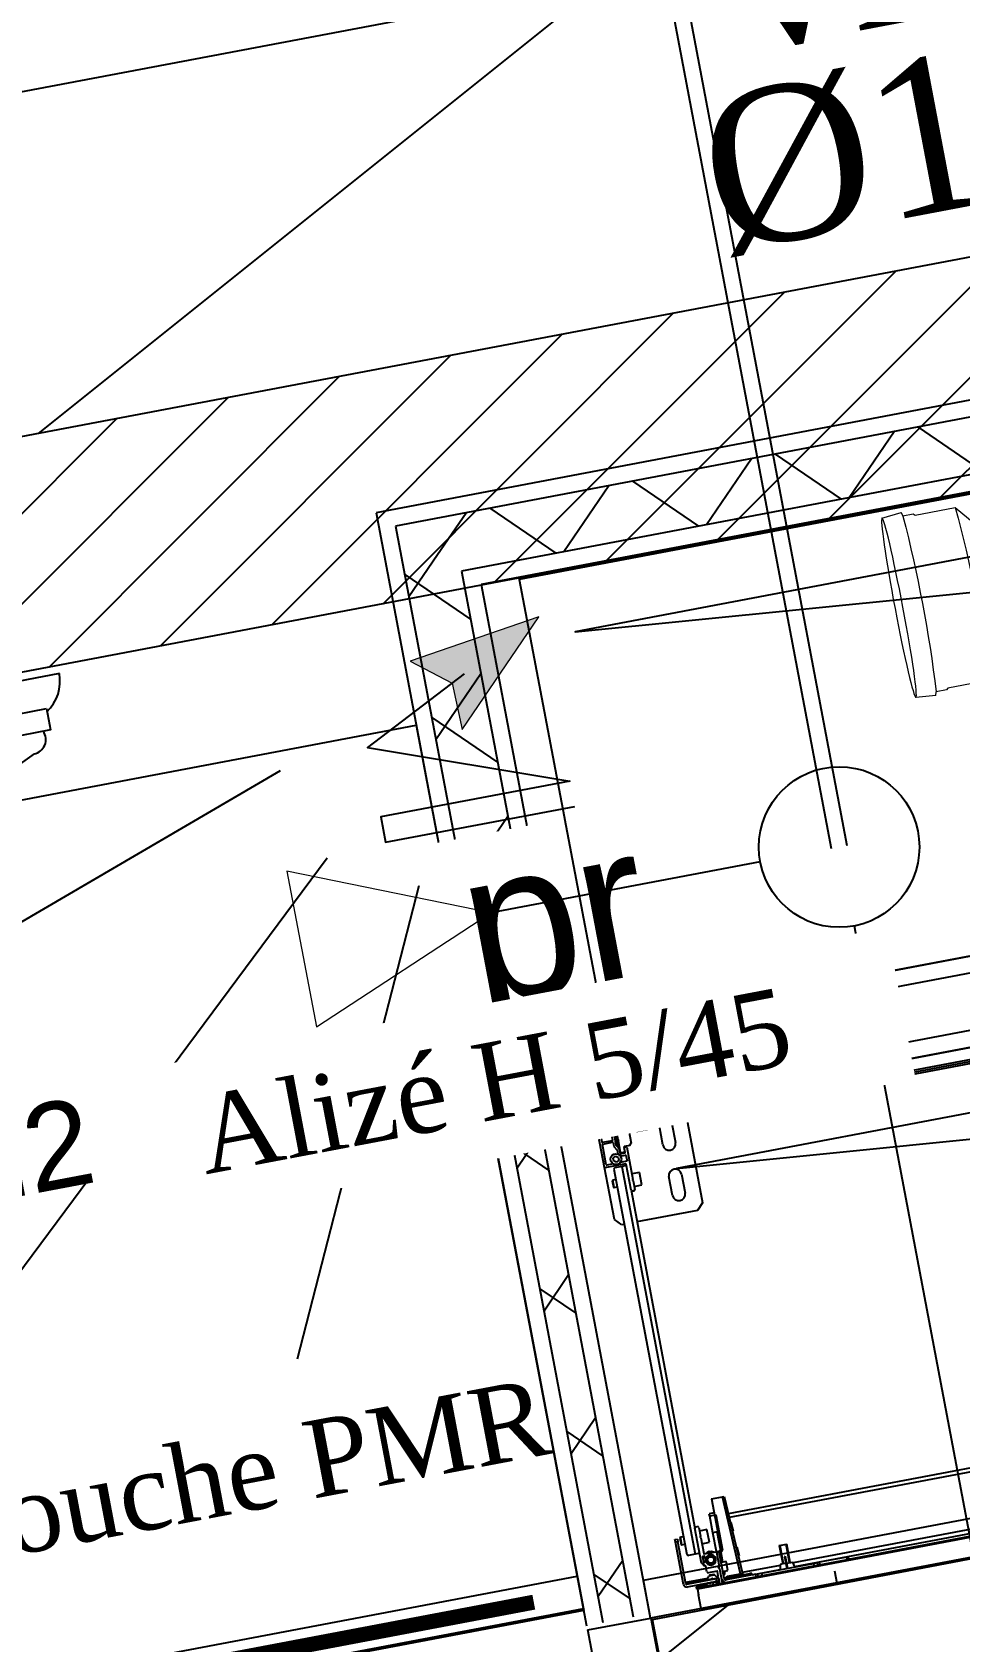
# Model space of a CAD drawing. Header units: centimetres. Extents: x 197412 to 267601, y -375791 to -305433.
# Drawn here: x 233952 to 234675, y -339734 to -338481 of the extents above; entities that cross this region are included whole.
import ezdxf

# ---------------------------------------------------------------- set-up
doc = ezdxf.new("R2010")
doc.units = ezdxf.units.CM
for name, color, linetype in [('3-BAT C-Niveau 0', 250, 'Continuous'), ('prlm-EAU-CHU', 42, 'Continuous'), ('prlm-GT', 242, 'Continuous'), ('prlm-MOD', 64, 'Continuous'), ('prlm-MOD-PB', 123, 'Continuous'), ('prlm-VMC', 62, 'Continuous')]:
    doc.layers.add(name, color=color, linetype=linetype)
doc.layers.add('FAUX PLAFOND', color=9, linetype='Continuous', lineweight=25)
doc.layers.add('prlm-ELEC-CFO', color=1, linetype='Continuous', lineweight=25)
doc.styles.add('Helvetica', font='arial.ttf')
doc.styles.add('prlm-elec-cfo', font='comic.ttf', dxfattribs={"height": 12})
doc.styles.add('prlm-vmc', font='pala.ttf', dxfattribs={"height": 14})
pattern_1 = [(218.65981, (82441.66, 127994.64), (-199.24783, 287.75041), [])]

# ---------------------------------------------------------------- blocks, each defined once
blk = doc.blocks.new('xi.PR')
at = {"layer": 'prlm-ELEC-CFO', "lineweight": 5}
blk.add_hatch(color=0, dxfattribs=at).paths.add_polyline_path([(-3, 6), (-0.1, 3.7), (0, 0), (7.5, 7.5)])
at = {"layer": 'prlm-ELEC-CFO', "color": 0, "lineweight": 5, "flags": 128}
blk.add_lwpolyline([(-3, 6), (-0.1, 3.7), (0, 0), (7.5, 7.5)], close=True, dxfattribs=at)
at = {"layer": 'prlm-ELEC-CFO', "color": 0}
blk.add_lwpolyline([(0.95, 4.23), (-7.5, 0), (7.5, -5.5), (-7.5, -5.5), (-7.5, -7.5), (7.5, -7.5)], dxfattribs=at)
blk = doc.blocks.new('xi.pdch')
at = {"layer": 'prlm-MOD', "color": 0, "linetype": 'ByBlock', "lineweight": -2, "ltscale": 50}
blk.add_lwpolyline([(-32.52, -3.22), (-32.52, -0.19), (47.48, -0.19), (47.48, -3.22)], close=True, dxfattribs=at)
at = {"layer": 'prlm-MOD', "color": 0, "linetype": 'ByBlock', "lineweight": 5, "ltscale": 50, "const_width": 1.3}
blk.add_lwpolyline([(-28.4, -1.71), (44.13, -1.71), (44.13, -1.71)], dxfattribs=at)
blk = doc.blocks.new('C 90.MTI900_Alu_390')
at = {"layer": 'prlm-MOD', "color": 1, "linetype": 'Continuous'}
for p, q in [((-4.475, 0), (-4.472, 0)), ((-4.475, -0.003), (-4.475, 0)), ((-4.472, 0), (-4.278, 0)), ((-4.278, 0), (-4.225, 0)), ((-4.225, 0), (4.225, 0)), ((-4.225, -0.07), (-4.225, 0)), ((-4.475, -0.387), (-4.475, -0.003)), ((-4.457, -0.191), (-4.457, -0.021)), ((-4.454, -0.018), (-4.403, -0.018)), ((-4.395, -0.038), (-4.375, -0.027)), ((-4.395, -0.062), (-4.395, -0.038)), ((-4.375, -0.073), (-4.395, -0.062)), ((-4.375, -0.027), (-4.355, -0.038)), ((-4.355, -0.062), (-4.375, -0.073)), ((-4.355, -0.038), (-4.355, -0.062)), ((-4.353, -0.086), (-4.353, -0.129)), ((-4.347, -0.018), (-4.296, -0.018)), ((-4.335, -0.098), (-4.335, -0.134)), ((-4.298, -0.095), (-4.332, -0.095)), ((-4.296, -0.077), (-4.331, -0.077)), ((-4.33, -0.195), (-4.33, -0.103)), ((-4.327, -0.1), (-4.298, -0.1)), ((-4.295, -0.137), (-4.295, -0.098)), ((-4.293, -0.021), (-4.293, -0.074)), ((-4.275, -0.003), (-4.275, -0.137)), ((-4.27, -0.073), (-4.27, -0.09)), ((-4.27, -0.09), (-4.26, -0.12)), ((-4.267, -0.07), (-4.14, -0.07)), ((-4.26, -0.142), (-4.26, -0.12)), ((-4.235, -0.1), (-4.235, -0.24)), ((-3.963, -0.1), (-4.229, -0.1)), ((-4.225, -0.105), (-4.225, -0.1)), ((-4.225, -0.105), (-4.165, -0.105)), ((-4.225, -0.105), (-4.225, -0.12)), ((-4.225, -0.12), (-4.17, -0.12)), ((-4.203, -0.12), (-4.203, -0.125)), ((-4.203, -0.125), (-4.067, -0.125)), ((-4.203, -0.125), (-4.203, -0.135)), ((-4.165, -0.115), (-4.175, -0.125)), ((-4.165, -0.025), (-4.105, -0.025)), ((-4.165, -0.025), (-4.165, -0.07)), ((-4.165, -0.1), (-4.165, -0.115)), ((-4.105, -0.115), (-4.165, -0.115)), ((-4.135, -0.075), (-4.14, -0.07)), ((-4.13, -0.07), (-4.135, -0.075)), ((-4.13, -0.07), (-3.963, -0.07)), ((-4.105, -0.07), (-4.105, -0.025)), ((-4.105, -0.115), (-4.105, -0.1)), ((-4.105, -0.105), (4.105, -0.105)), ((-4.095, -0.125), (-4.105, -0.115)), ((-4.1, -0.12), (4.1, -0.12)), ((-4.067, -0.125), (-4.067, -0.12)), ((-4.067, -0.135), (-4.067, -0.125)), ((-3.96, -0.073), (-3.96, -0.097)), ((-3.96, -0.09), (3.96, -0.09)), ((-3.775, -0.12), (-3.775, -0.8)), ((-4.457, -0.369), (-4.457, -0.209)), ((-4.376, -0.194), (-4.454, -0.194)), ((-4.454, -0.206), (-4.376, -0.206)), ((-4.373, -0.16), (-4.373, -0.191)), ((-4.373, -0.209), (-4.373, -0.24)), ((-4.373, -0.24), (-4.354, -0.27)), ((-4.354, -0.13), (-4.372, -0.159)), ((-4.338, -0.16), (-4.355, -0.19)), ((-4.355, -0.166), (-4.355, -0.234)), ((-4.355, -0.21), (-4.338, -0.24)), ((-4.336, -0.136), (-4.354, -0.164)), ((-4.354, -0.236), (-4.335, -0.265)), ((-4.33, -0.168), (-4.342, -0.168)), ((-4.33, -0.232), (-4.342, -0.232)), ((-4.338, -0.24), (-4.338, -0.16)), ((-4.33, -0.16), (-4.338, -0.16)), ((-4.338, -0.24), (-4.33, -0.24)), ((-4.325, -0.2), (-4.33, -0.195)), ((-4.33, -0.205), (-4.325, -0.2)), ((-4.33, -0.297), (-4.33, -0.205)), ((-4.295, -0.137), (-4.295, -0.142)), ((-4.278, -0.14), (-4.292, -0.14)), ((-4.292, -0.145), (-4.263, -0.145)), ((-4.25, -0.255), (-4.235, -0.24)), ((-4.203, -0.135), (-4.067, -0.135)), ((-4.167, -0.158), (-4.102, -0.158)), ((-3.995, -0.3), (-3.995, -0.15)), ((-3.895, -0.15), (-3.895, -0.3)), ((-4.403, -0.372), (-4.454, -0.372)), ((-4.395, -0.328), (-4.375, -0.317)), ((-4.395, -0.352), (-4.395, -0.328)), ((-4.375, -0.363), (-4.395, -0.352)), ((-4.375, -0.317), (-4.355, -0.328)), ((-4.355, -0.352), (-4.375, -0.363)), ((-4.355, -0.328), (-4.355, -0.352)), ((-4.353, -0.271), (-4.353, -0.304)), ((-4.296, -0.372), (-4.347, -0.372)), ((-4.335, -0.265), (-4.335, -0.302)), ((-4.332, -0.305), (-4.298, -0.305)), ((-4.328, -0.323), (-4.296, -0.323)), ((-4.298, -0.3), (-4.327, -0.3)), ((-4.295, -0.258), (-4.295, -0.263)), ((-4.295, -0.302), (-4.295, -0.263)), ((-4.293, -0.326), (-4.293, -0.369)), ((-4.25, -0.255), (-4.292, -0.255)), ((-4.292, -0.26), (-4.278, -0.26)), ((-4.275, -0.263), (-4.275, -0.52)), ((-4.475, -0.8), (-4.475, -0.387)), ((-4.308, -0.39), (-4.472, -0.39)), ((-4.43, -0.495), (-4.435, -0.5)), ((-4.435, -0.5), (-4.435, -0.55)), ((-4.43, -0.555), (-4.43, -0.495)), ((-4.405, -0.495), (-4.43, -0.495)), ((-4.395, -0.405), (-4.405, -0.415)), ((-4.405, -0.415), (-4.405, -3.465)), ((-4.34, -0.405), (-4.395, -0.405)), ((-4.305, -0.405), (-4.34, -0.405)), ((-4.34, -0.405), (-4.34, -3.475)), ((-4.305, -0.6), (-4.305, -0.393)), ((-4.215, -0.475), (-4.275, -0.475)), ((-4.215, -0.575), (-4.215, -0.475)), ((-4.435, -0.55), (-4.43, -0.555)), ((-4.43, -0.555), (-4.405, -0.555)), ((-4.305, -0.6), (-4.305, -3.277)), ((-4.285, -0.61), (-4.295, -0.61)), ((-4.275, -0.52), (-4.278, -0.523)), ((-4.278, -0.527), (-4.275, -0.53)), ((-4.275, -0.53), (-4.275, -0.52)), ((-4.275, -0.53), (-4.275, -0.6)), ((-4.275, -0.575), (-4.215, -0.575)), ((-3.995, -0.7), (-3.995, -0.55)), ((-3.895, -0.55), (-3.895, -0.7)), ((-4.425, -0.85), (-4.475, -0.8)), ((-4.405, -0.85), (-4.425, -0.85)), ((-3.825, -0.85), (-4.305, -0.85)), ((-3.775, -0.8), (-3.825, -0.85)), ((-4.135, -3.077), (-4.136, -3.497)), ((-4.135, -3.077), (-4.05, -3.077)), ((-4.022, -3.692), (-4.05, -3.077)), ((-4.05, -3.077), (-4.035, -3.077)), ((-4.035, -3.077), (-4.007, -3.691)), ((-4.175, -3.207), (-4.175, -3.187)), ((-4.135, -3.187), (-4.175, -3.187)), ((-4.175, -3.337), (-4.175, -3.207)), ((-4.125, -3.207), (-4.175, -3.207)), ((-4.125, -3.487), (-4.125, -3.207)), ((-0.277, -3.215), (-4.029, -3.215)), ((-0.277, -3.245), (-4.027, -3.245)), ((-4.475, -3.355), (-4.475, -3.335)), ((-4.475, -3.335), (-4.455, -3.335)), ((-4.475, -3.69), (-4.475, -3.355)), ((-4.455, -3.355), (-4.475, -3.355)), ((-4.455, -3.335), (-4.455, -3.355)), ((-4.455, -3.69), (-4.455, -3.355)), ((-4.43, -3.325), (-4.435, -3.33)), ((-4.435, -3.33), (-4.435, -3.38)), ((-4.435, -3.38), (-4.43, -3.385)), ((-4.43, -3.385), (-4.43, -3.325)), ((-4.405, -3.325), (-4.43, -3.325)), ((-4.305, -3.553), (-4.305, -3.277)), ((-4.295, -3.267), (-4.285, -3.267)), ((-4.276, -3.348), (-4.278, -3.35)), ((-4.278, -3.354), (-4.276, -3.356)), ((-4.275, -3.277), (-4.275, -3.346)), ((-4.215, -3.305), (-4.275, -3.305)), ((-4.275, -3.358), (-4.275, -3.346)), ((-4.275, -3.358), (-4.275, -3.484)), ((-4.215, -3.405), (-4.215, -3.305)), ((-4.175, -3.487), (-4.175, -3.337)), ((-4.14, -3.337), (-4.175, -3.337)), ((-4.14, -3.487), (-4.14, -3.337)), ((-4.021, -3.285), (-4.026, -3.286)), ((-4.022, -3.356), (-4.017, -3.356)), ((-4.021, -3.285), (-4.017, -3.356)), ((-4.43, -3.385), (-4.405, -3.385)), ((-4.405, -3.465), (-4.395, -3.475)), ((-4.34, -3.475), (-4.395, -3.475)), ((-4.305, -3.475), (-4.34, -3.475)), ((-4.29, -3.507), (-4.285, -3.504)), ((-4.29, -3.507), (-4.29, -3.549)), ((-4.274, -3.504), (-4.287, -3.504)), ((-4.275, -3.405), (-4.215, -3.405)), ((-4.272, -3.487), (-4.178, -3.487)), ((-4.271, -3.518), (-4.271, -3.507)), ((-4.24, -3.478), (-4.23, -3.472)), ((-4.23, -3.472), (-4.22, -3.478)), ((-4.175, -3.49), (-4.175, -3.487)), ((-4.175, -3.487), (-4.155, -3.487)), ((-4.175, -3.49), (-4.175, -3.601)), ((-4.155, -3.497), (-4.175, -3.497)), ((-4.14, -3.487), (-4.155, -3.487)), ((-4.155, -3.487), (-4.155, -3.497)), ((-4.155, -3.702), (-4.155, -3.497)), ((-4.125, -3.487), (-4.14, -3.487)), ((-4.14, -3.577), (-4.14, -3.487)), ((-4.136, -3.497), (-4.14, -3.497)), ((-4.012, -3.482), (-4.017, -3.482)), ((-4.012, -3.482), (-4.008, -3.552)), ((-4.277, -3.582), (-4.304, -3.555)), ((-4.291, -3.577), (-4.291, -3.568)), ((-4.281, -3.583), (-4.291, -3.577)), ((-4.287, -3.552), (-4.282, -3.552)), ((-4.279, -3.549), (-4.279, -3.545)), ((-4.276, -3.542), (-4.273, -3.542)), ((-4.276, -3.627), (-4.276, -3.584)), ((-4.266, -3.521), (-4.268, -3.521)), ((-4.195, -3.561), (-4.195, -3.523)), ((-4.176, -3.603), (-4.183, -3.61)), ((-4.183, -3.614), (-4.176, -3.621)), ((-4.175, -3.623), (-4.175, -3.601)), ((-4.175, -3.623), (-4.175, -3.734)), ((-4.115, -3.577), (-4.155, -3.577)), ((-4.115, -3.647), (-4.115, -3.577)), ((-4.013, -3.552), (-4.008, -3.552)), ((-3.685, -3.532), (-3.625, -3.532)), ((-3.685, -3.532), (-3.685, -3.677)), ((-3.679, -3.677), (-3.679, -3.532)), ((-3.66, -3.622), (-3.655, -3.622)), ((-3.66, -3.622), (-3.66, -3.636)), ((-3.655, -3.622), (-3.655, -3.636)), ((-3.631, -3.677), (-3.631, -3.532)), ((-3.625, -3.677), (-3.625, -3.532)), ((-4.455, -3.682), (-4.455, -3.68)), ((-4.452, -3.677), (-4.279, -3.677)), ((-4.215, -3.695), (-4.45, -3.695)), ((-4.215, -3.715), (-4.45, -3.715)), ((-4.285, -3.692), (-4.445, -3.692)), ((-4.378, -3.747), (-4.378, -3.727)), ((-4.378, -3.727), (-4.298, -3.727)), ((-4.375, -3.747), (-4.378, -3.747)), ((-4.375, -3.737), (4.375, -3.737)), ((-4.375, -3.747), (-4.375, -3.737)), ((4.375, -3.747), (-4.375, -3.747)), ((-4.375, -3.747), (-4.375, -3.792)), ((-4.345, -3.724), (-4.345, -3.718)), ((-4.342, -3.715), (-4.288, -3.715)), ((-4.298, -3.727), (-4.342, -3.727)), ((-4.298, -3.727), (-4.298, -3.737)), ((-4.295, -3.734), (-4.295, -3.73)), ((-4.265, -3.69), (-4.283, -3.69)), ((-4.283, -3.72), (-4.265, -3.72)), ((-4.277, -3.676), (-4.268, -3.663)), ((-4.265, -3.716), (-4.269, -3.72)), ((-4.198, -3.637), (-4.266, -3.637)), ((-4.263, -3.657), (-4.265, -3.659)), ((-4.225, -3.659), (-4.265, -3.659)), ((-4.265, -3.659), (-4.265, -3.662)), ((-4.265, -3.662), (-4.225, -3.662)), ((-4.265, -3.69), (-4.265, -3.695)), ((-4.262, -3.716), (-4.265, -3.716)), ((-4.227, -3.657), (-4.263, -3.657)), ((-4.252, -3.692), (-4.262, -3.692)), ((-4.261, -3.657), (-4.261, -3.662)), ((-4.261, -3.69), (-4.261, -3.695)), ((-4.26, -3.715), (-4.231, -3.715)), ((-4.247, -3.687), (-4.252, -3.692)), ((-4.247, -3.732), (-4.252, -3.737)), ((-4.241, -3.734), (-4.249, -3.734)), ((-4.238, -3.692), (-4.243, -3.687)), ((-4.238, -3.737), (-4.243, -3.732)), ((-4.228, -3.692), (-4.238, -3.692)), ((-4.229, -3.657), (-4.229, -3.662)), ((-4.229, -3.69), (-4.229, -3.695)), ((-4.225, -3.716), (-4.229, -3.716)), ((-4.225, -3.659), (-4.227, -3.657)), ((-4.225, -3.662), (-4.225, -3.659)), ((-4.225, -3.69), (-4.198, -3.69)), ((-4.225, -3.695), (-4.225, -3.69)), ((-4.221, -3.72), (-4.225, -3.716)), ((-4.225, -3.72), (-4.215, -3.72)), ((-4.222, -3.663), (-4.213, -3.676)), ((-4.215, -3.715), (-4.215, -3.695)), ((-4.215, -3.695), (-4.195, -3.695)), ((-4.195, -3.715), (-4.215, -3.715)), ((-4.215, -3.72), (-4.215, -3.722)), ((-4.212, -3.725), (-4.198, -3.725)), ((-4.211, -3.677), (-4.198, -3.677)), ((-4.195, -3.674), (-4.195, -3.64)), ((-4.195, -3.722), (-4.195, -3.693)), ((-4.175, -3.737), (-4.175, -3.734)), ((-4.165, -3.737), (-4.165, -3.726)), ((-4.155, -3.647), (-4.115, -3.647)), ((-4.14, -3.657), (-4.14, -3.647)), ((-3.907, -3.717), (-4.14, -3.717)), ((-4.135, -3.717), (-4.135, -3.712)), ((-4.105, -3.712), (-4.135, -3.712)), ((-4.125, -3.692), (-4.022, -3.692)), ((-4.125, -3.702), (-4.125, -3.692)), ((-4.125, -3.702), (-4.105, -3.702)), ((-4.105, -3.702), (-3.965, -3.702)), ((-4.105, -3.702), (-4.105, -3.712)), ((-4.105, -3.712), (-4.105, -3.717)), ((-3.965, -3.712), (-4.105, -3.712)), ((-4.007, -3.691), (-4.022, -3.692)), ((-4.022, -3.692), (-4.022, -3.692)), ((-3.707, -3.685), (-4.007, -3.685)), ((-4.007, -3.691), (-4.007, -3.692)), ((-3.965, -3.702), (-3.945, -3.702)), ((-3.965, -3.702), (-3.965, -3.712)), ((-3.965, -3.717), (-3.965, -3.712)), ((-3.935, -3.712), (-3.965, -3.712)), ((-3.935, -3.712), (-3.935, -3.717)), ((-3.935, -3.715), (-3.713, -3.715)), ((-3.907, -3.737), (-3.907, -3.717)), ((-3.907, -3.717), (-3.893, -3.717)), ((-3.893, -3.717), (-3.86, -3.717)), ((-3.893, -3.717), (-3.893, -3.737)), ((-3.86, -3.717), (-3.45, -3.717)), ((-3.86, -3.717), (-3.86, -3.737)), ((-3.705, -3.677), (-3.713, -3.717)), ((-3.66, -3.677), (-3.705, -3.677)), ((-3.66, -3.636), (-3.655, -3.636)), ((-3.66, -3.636), (-3.66, -3.717)), ((-3.655, -3.636), (-3.655, -3.717)), ((-3.655, -3.677), (-3.605, -3.677)), ((-3.597, -3.717), (-3.605, -3.677)), ((-0.26, -3.685), (-3.603, -3.685)), ((-3.597, -3.715), (-0.25, -3.715)), ((-3.45, -3.717), (-3.45, -3.737)), ((-3.45, -3.717), (-3.417, -3.717)), ((-3.417, -3.737), (-3.417, -3.717)), ((-3.417, -3.717), (-3.403, -3.717)), ((-3.185, -3.717), (-3.403, -3.717)), ((-3.403, -3.717), (-3.403, -3.737)), ((-3.185, -3.717), (-3.175, -3.717)), ((-3.185, -3.737), (-3.185, -3.717)), ((-3.175, -3.717), (-3.175, -3.737)), ((-3.175, -3.735), (-0.243, -3.735)), ((-4.375, -3.902), (-4.375, -3.792)), ((-4.375, -3.902), (4.375, -3.902))]:
    blk.add_line(p, q, dxfattribs=at)
at = {"layer": 'prlm-MOD', "color": 1, "ltscale": 50}
blk.add_lwpolyline([(-3.3, -3.806), (-3.3, -3.902)], dxfattribs=at)
at = {"layer": 'prlm-MOD', "color": 1, "linetype": 'Continuous'}
for centre, radius in [((-4.375, -0.05), 0.0425), ((-4.375, -0.34), 0.0425), ((-4.23, -3.542), 0.035), ((-4.23, -3.542), 0.03), ((-4.23, -3.542), 0.025)]:
    blk.add_circle(centre, radius, dxfattribs=at)
for centre, radius, start, end in [((-4.472, -0.003), 0.003, 90, 180), ((-4.278, -0.003), 0.003, 0, 90), ((-4.454, -0.021), 0.003, 90, 180), ((-4.403, -0.021), 0.003, 84.5182, 90), ((-4.347, -0.021), 0.003, 90, 95.4817), ((-4.331, -0.067), 0.01, 213.6525, 270), ((-4.332, -0.098), 0.003, 90, 180), ((-4.327, -0.103), 0.003, 90, 180), ((-4.298, -0.098), 0.003, 0, 90), ((-4.298, -0.103), 0.003, 0, 90), ((-4.296, -0.021), 0.003, 0, 90), ((-4.296, -0.074), 0.003, 270, 0), ((-4.267, -0.073), 0.003, 90, 180), ((-4.267, -0.09), 0.003, 180, 198.4349), ((-4.263, -0.12), 0.003, 0, 18.4349), ((-4.232, -0.1), 0.003, 0, 180), ((-3.945, -0.15), 0.05, 143.1301, 180), ((-3.963, -0.073), 0.003, 0, 90), ((-3.963, -0.097), 0.003, 270, 0), ((-3.945, -0.15), 0.05, 0, 36.8699), ((-4.454, -0.191), 0.003, 180, 270), ((-4.454, -0.209), 0.003, 90, 180), ((-4.376, -0.191), 0.003, 270, 0), ((-4.376, -0.209), 0.003, 0, 90), ((-4.37, -0.16), 0.003, 146.3099, 180), ((-4.352, -0.166), 0.003, 146.3099, 180), ((-4.352, -0.234), 0.003, 180, 213.6901), ((-4.356, -0.129), 0.003, 326.3099, 0), ((-4.338, -0.134), 0.003, 326.3099, 0), ((-4.292, -0.137), 0.003, 180, 270), ((-4.292, -0.142), 0.003, 180, 270), ((-4.278, -0.137), 0.003, 270, 0), ((-4.263, -0.142), 0.003, 270, 0), ((-4.167, -0.138), 0.02, 171.3731, 270), ((-4.167, -0.133), 0.02, 185.7392, 187.1808), ((-4.102, -0.138), 0.02, 270, 8.6269), ((-4.102, -0.133), 0.02, 352.8192, 354.2608), ((-4.454, -0.369), 0.003, 180, 270), ((-4.403, -0.369), 0.003, 270, 275.4818), ((-4.356, -0.271), 0.003, 0, 33.6901), ((-4.347, -0.369), 0.003, 264.5182, 270), ((-4.332, -0.302), 0.003, 180, 270), ((-4.328, -0.333), 0.01, 90, 133.851), ((-4.327, -0.297), 0.003, 180, 270), ((-4.298, -0.297), 0.003, 270, 0), ((-4.298, -0.302), 0.003, 270, 0), ((-4.296, -0.326), 0.003, 0, 90), ((-4.296, -0.369), 0.003, 270, 0), ((-4.292, -0.258), 0.003, 90, 180), ((-4.292, -0.263), 0.003, 90, 180), ((-4.278, -0.263), 0.003, 0, 90), ((-3.945, -0.3), 0.05, 180, 0), ((-4.472, -0.387), 0.003, 180, 270), ((-4.308, -0.393), 0.003, 0, 90), ((-3.945, -0.55), 0.05, 0, 180), ((-4.295, -0.6), 0.01, 180, 270), ((-4.285, -0.6), 0.01, 270, 0), ((-4.276, -0.525), 0.003, 135, 225), ((-3.945, -0.7), 0.05, 180, 0), ((-4.295, -3.277), 0.01, 90, 180), ((-4.285, -3.277), 0.01, 0, 90), ((-4.276, -3.352), 0.003, 135, 225), ((-4.278, -3.346), 0.003, 315, 0), ((-4.278, -3.358), 0.003, 0, 45), ((-4.287, -3.507), 0.003, 90, 180), ((-4.23, -3.542), 0.06, 140.7035, 188.509), ((-4.23, -3.542), 0.065, 144.2242, 157.3801), ((-4.272, -3.484), 0.003, 180, 270), ((-4.274, -3.507), 0.003, 0, 90), ((-4.23, -3.542), 0.04, 184.0006, 146.0728), ((-4.23, -3.542), 0.065, 57.7958, 122.2042), ((-4.23, -3.542), 0.06, 66.4435, 113.5565), ((-4.178, -3.49), 0.003, 0, 90), ((-4.302, -3.553), 0.003, 180, 225), ((-4.287, -3.549), 0.003, 180, 270), ((-4.23, -3.542), 0.065, 206.162, 224.9525), ((-4.282, -3.549), 0.003, 270, 0), ((-4.276, -3.545), 0.003, 90, 180), ((-4.279, -3.584), 0.003, 0, 45), ((-4.266, -3.627), 0.01, 180, 270), ((-4.273, -3.545), 0.003, 4.0006, 90), ((-4.268, -3.518), 0.003, 180, 270), ((-4.23, -3.542), 0.04, 146.0728, 184.0006), ((-4.266, -3.518), 0.003, 270, 326.0728), ((-4.181, -3.612), 0.003, 135, 225), ((-4.178, -3.601), 0.003, 315, 0), ((-4.178, -3.623), 0.003, 0, 45), ((-4.45, -3.69), 0.025, 180, 270), ((-4.452, -3.68), 0.003, 90, 180), ((-4.445, -3.682), 0.01, 180, 270), ((-4.45, -3.69), 0.005, 180, 270), ((-4.342, -3.718), 0.003, 90, 180), ((-4.342, -3.724), 0.003, 180, 270), ((-4.298, -3.73), 0.003, 0, 90), ((-4.292, -3.734), 0.003, 180, 270), ((-4.288, -3.718), 0.003, 9.5941, 90), ((-4.283, -3.717), 0.003, 189.5941, 270), ((-4.283, -3.693), 0.003, 90, 160.5288), ((-4.279, -3.674), 0.003, 270, 325.008), ((-4.265, -3.665), 0.003, 90, 145.008), ((-4.265, -3.693), 0.003, 19.4712, 90), ((-4.275, -3.715), 0.01, 353.9388, 0), ((-4.265, -3.717), 0.003, 270, 350.4059), ((-4.26, -3.718), 0.003, 90, 170.4059), ((-4.245, -3.689), 0.003, 45, 135), ((-4.245, -3.734), 0.003, 45, 135), ((-4.231, -3.718), 0.003, 9.5941, 90), ((-4.225, -3.693), 0.003, 90, 160.5288), ((-4.225, -3.717), 0.003, 189.5941, 270), ((-4.225, -3.665), 0.003, 34.992, 90), ((-4.215, -3.715), 0.01, 180, 186.0612), ((-4.212, -3.722), 0.003, 180, 270), ((-4.211, -3.674), 0.003, 214.992, 270), ((-4.198, -3.64), 0.003, 0, 90), ((-4.198, -3.674), 0.003, 270, 0), ((-4.198, -3.693), 0.003, 0, 90), ((-4.198, -3.722), 0.003, 270, 0), ((-4.178, -3.734), 0.003, 270, 0), ((-4.14, -3.702), 0.035, 180, 270), ((-4.115, -3.71), 0.05, 129.8841, 142.9139), ((-4.14, -3.702), 0.015, 180, 270), ((-4.16, -3.657), 0.02, 309.8841, 0), ((-4.125, -3.712), 0.02, 90, 192.412), ((-4.125, -3.712), 0.01, 90, 180), ((-3.997, -3.692), 0.01, 182.6026, 270), ((-3.945, -3.712), 0.01, 0, 90)]:
    blk.add_arc(centre, radius, start, end, dxfattribs=at)
for centre, major_axis, ratio, start_param, end_param in [((-3.997, -3.692), (0.025, 0), 0.4, 3.187016, 4.712389), ((-4.022, -3.693), (0.015, 0.0007), 0.045361, 0, 1.568734)]:
    blk.add_ellipse(centre, major_axis=major_axis, ratio=ratio, start_param=start_param, end_param=end_param, dxfattribs=at)
blk = doc.blocks.new('xi.dchrob')
at = {"layer": 'prlm-MOD', "color": 161}
for p, q in [((8.16, -2.3), (8.16, 2.3)), ((13.38, 1.16), (13.38, -1.16))]:
    blk.add_line(p, q, dxfattribs=at)
for points in [[(0, 10.66), (0, 4.16)], [(5.77, 7.56), (8.16, 2.38)], [(4.19, -5.66), (4.19, 5.66)], [(5.77, -7.26), (8.16, -2.37)], [(0, -4.16), (0, -10.66)]]:
    blk.add_lwpolyline(points, dxfattribs=at)
for points in [[(2.5, 9.16), (4.19, 9.16), (4.19, 5.66), (2.5, 5.66)], [(13.38, -2.37), (8.16, -2.37), (8.16, 2.38), (13.38, 2.38)], [(2.5, -5.66), (4.19, -5.66), (4.19, -9.16), (2.5, -9.16)]]:
    blk.add_lwpolyline(points, close=True, dxfattribs=at)
for centre, radius, start, end in [((0, 7.41), 3.25, 32.579, 90), ((4.65, 7.56), 1.13, 0, 114.0743), ((0, 7.41), 3.25, 270, 327.421), ((0, -7.41), 3.25, 32.579, 90), ((4.65, -7.26), 1.13, 245.9257, 360), ((0, -7.41), 3.25, 270, 327.421)]:
    blk.add_arc(centre, radius, start, end, dxfattribs=at)
blk = doc.blocks.new('xi.aam22')
at = {"layer": 'prlm-EAU-CHU', "color": 0, "lineweight": 13}
for p, q in [((-5.8, 13.12), (-5.89, 11.33)), ((5.89, 11.33), (5.8, 13.12)), ((-5.41, 10.46), (-5.41, 7.11)), ((5.41, 7.11), (5.41, 10.46)), ((-13.12, 7.25), (-14.67, 7.11)), ((-13.12, 7.25), (-13.03, 6.97)), ((-12.22, 6.97), (-13.03, 6.97)), ((-12.09, 6.85), (-12.22, 6.97)), ((-8.92, 6.85), (-12.09, 6.85)), ((-6.83, 4.34), (-8.91, 6.84)), ((-5, 6.32), (-5, 4.87)), ((5, 3.93), (5, 6.32)), ((-7.27, 4.87), (-4.96, 4.87)), ((-8.91, -6.84), (-6.83, -4.34)), ((-4.09, -4.87), (-7.27, -4.87)), ((-14.67, -7.11), (-13.12, -7.25)), ((-13.03, -6.94), (-13.12, -7.25)), ((-13.03, -6.97), (-12.22, -6.97)), ((-12.22, -6.97), (-12.09, -6.85)), ((-12.09, -6.85), (-8.92, -6.85))]:
    blk.add_line(p, q, dxfattribs=at)
at = {"layer": 'prlm-EAU-CHU', "color": 0, "lineweight": 13, "flags": 128}
blk.add_lwpolyline([(-4.96, 4.87), (-4.86, 4.84), (-4.68, 4.73), (-4.43, 4.56)], dxfattribs=at)
at = {"layer": 'prlm-EAU-CHU', "color": 0, "lineweight": 13}
for radius in [6.36, 4.67]:
    blk.add_circle((0, 0), radius, dxfattribs=at)
for centre, radius, start, end in [((-119.65, -0.01), 106.84, 356.281, 3.7477), ((-87.18, 0), 78.56, 354.9975, 5.0025), ((-4.48, 7.14), 0.936, 184.6605, 218.1259), ((-2.54, 9.09), 3.68, 223.507, 258.776), ((2.54, 9.09), 3.68, 281.224, 316.493), ((4.48, 7.14), 0.936, 321.8741, 355.3395), ((-11.68, 0.73), 6.05, 16.1332, 36.5542), ((-11.68, -0.73), 6.05, 323.4458, 343.8668)]:
    blk.add_arc(centre, radius, start, end, dxfattribs=at)
for centre, major_axis, ratio in [((0, 13.07), (5.79, 0), 0.383426), ((0, 13.07), (5.11, 0), 0.383329), ((-14.67, 0), (0, -7.1), 0.043635)]:
    blk.add_ellipse(centre, major_axis=major_axis, ratio=ratio, dxfattribs=at)
for centre, major_axis, ratio, start_param, end_param in [((0, 12.09), (-4.1, -0.03), 0.383971, 2.986035, 6.398097), ((0, 11.41), (-5.89, 0), 0.391508, 0.036281, 3.105311)]:
    blk.add_ellipse(centre, major_axis=major_axis, ratio=ratio, start_param=start_param, end_param=end_param, dxfattribs=at)
blk = doc.blocks.new('xi.be')
at = {"layer": 'prlm-VMC', "color": 0, "linetype": 'ByBlock', "lineweight": 5, "flags": 128}
blk.add_lwpolyline([(-6.17, -15), (6.17, -15), (0, 0)], close=True, dxfattribs=at)
at = {"layer": 'prlm-VMC', "color": 0, "linetype": 'ByBlock', "lineweight": 5}
blk.add_solid([(0, -1), (5.17, -14), (-5.17, -14), (0, -1)], dxfattribs=at)
blk = doc.blocks.new('Groupe-138-1')
at = {"linetype": 'Continuous'}
for p, q in [((15170.35, -46705.05), (15138.7, -46723.54)), ((15174.01, -46711.87), (15149.77, -46744.49)), ((15181.16, -46714), (15171.68, -46750.86))]:
    blk.add_line(p, q, dxfattribs=at)
at = {"linetype": 'Continuous', "flags": 128}
blk.add_lwpolyline([(15125.2, -46783.3), (15112.18, -46714.52), (15180.95, -46701.5), (15193.98, -46770.27)], close=True, dxfattribs=at)
blk = doc.blocks.new('Groupe-139-1')
blk.add_blockref('Groupe-138-1', (0, 0))

msp = doc.modelspace()

# ---------------------------------------------------------------- hatches: boundary and pattern name
h = msp.add_hatch()
h.set_pattern_fill('BA 13', color=9, scale=10, style=0, pattern_type=2)
h.set_pattern_definition(pattern_1)
h.paths.add_polyline_path([(235367.1, -339538.5), (235215.7, -338738.9), (236493.1, -338497), (236613.7, -339133.6), (237271.9, -339008.9), (237579.3, -340632.1), (234711.8, -341176.8), (234435.3, -339716.6)])
h = msp.add_hatch()
h.set_pattern_fill('02_ISOLANT', color=256, scale=10, angle=-169.2764, style=0, pattern_type=2)
h.set_pattern_definition([(235.723595, (82441.66, 127994.64), (66.106423, -45.054865), []), (325.723595, (82441.66, 127994.64), (-45.054865, -66.106423), [])])
h.paths.add_polyline_path([(235157.1, -338735.7), (235192.1, -338684.3), (234235.1, -338865.5), (234286.5, -338900.5)])
h = msp.add_hatch()
h.set_pattern_fill('02_ISOLANT', color=256, scale=10, angle=-79.2764, style=0, pattern_type=2)
h.set_pattern_definition([(325.723595, (82441.66, 127994.64), (45.054865, 66.106423), []), (55.723595, (82441.66, 127994.64), (66.106423, -45.054865), [])])
h.paths.add_polyline_path([(234286.5, -338900.5), (234235.1, -338865.5), (234322.4, -339326.3), (234357.4, -339274.9)])
h = msp.add_hatch()
h.set_pattern_fill('02_ISOLANT', color=256, scale=10, angle=-169.2764, style=0, pattern_type=2)
h.set_pattern_definition([(235.723595, (82441.66, 127994.64), (66.106423, -45.054865), []), (325.723595, (82441.66, 127994.64), (-45.054865, -66.106423), [])])
h.paths.add_polyline_path([(235279.4, -339145.1), (235227.9, -339110), (234357.4, -339274.9), (234322.4, -339326.3)])
h = msp.add_hatch()
h.set_pattern_fill('02_ISOLANT', color=256, scale=10, angle=100.7236, style=0, pattern_type=2)
h.set_pattern_definition([(145.723595, (82441.66, 127994.64), (-45.054865, -66.106423), []), (235.723595, (82441.66, 127994.64), (-66.106423, 45.054865), [])])
h.paths.add_polyline_path([(234396.8, -339719.2), (234420.4, -339714.7), (234348.4, -339334.6), (234324.8, -339339.1)])
at = {"layer": '3-BAT C-Niveau 0'}
h = msp.add_hatch(dxfattribs=at)
h.set_pattern_fill('MURS MACONNERIE-2', color=256, scale=10, style=0, pattern_type=2)
h.set_pattern_definition([(45, (82627.55, 127994.637), (-31.2347524, 39.0434405), [])])
h.paths.add_polyline_path([(235438, -338696.3), (235404.5, -338519.4), (218947.7, -341636.2), (219158, -341779.5)])
at = {"layer": 'FAUX PLAFOND'}
h = msp.add_hatch(dxfattribs=at)
h.set_pattern_fill('BA 13', color=6, scale=10, style=0, pattern_type=2)
h.set_pattern_definition(pattern_1)
h.paths.add_polyline_path([(231437.6, -339270.7), (231393.3, -339279.1), (231393.3, -339279.2), (229700.5, -339599.8), (224818.6, -340524.4), (224818.6, -340524.3), (222646.5, -340935.7), (222646.5, -340935.7), (218945.4, -341636.6), (220323.7, -348914.6), (219107.7, -349144.9), (217729.4, -341866.9), (214344.2, -342508), (214325.6, -342409.7), (212095.3, -342832.1), (211556.4, -339986.5), (213785.8, -339559.1), (213767.1, -339460.8), (215316, -339167.5), (217152.3, -338819.7), (216443.4, -335076.3), (217624.3, -334852.7), (218340.7, -338635.3), (222076.9, -337927.7), (222128.4, -338199.9), (220944.3, -338424.1), (221396.5, -340811.7), (224752.6, -340175.9), (224395.1, -338287.7), (225513.6, -338075.9), (225706.2, -339093.9), (231208.4, -338051.9), (231208.4, -338052), (244427.3, -335548.6), (244658, -336766.9)])
h.paths.add_polyline_path([(217555.2, -339065.9), (218007.3, -341453.4), (220217.4, -341034.9), (219765.3, -338647.4)])
h.paths.add_polyline_path([(214589.7, -342100.7), (216484.4, -341741.8), (216032.3, -339354.3), (214137.6, -339713.1)])

# ---------------------------------------------------------------- linework, layer by layer
for p, q in [((235202.5, -338669.1), (234219.9, -338855.1)), ((235192.1, -338684.3), (234235.1, -338865.5)), ((235192.1, -338684.3), (234235.1, -338865.5)), ((235157.1, -338735.7), (234286.5, -338900.5)), ((235157.1, -338735.7), (234286.5, -338900.5)), ((235146.7, -338750.9), (234301.7, -338910.9)), ((235146.7, -338750.9), (234301.7, -338910.9)), ((234219.9, -338855.1), (234312, -339341.5)), ((234235.1, -338865.5), (234322.4, -339326.3)), ((234235.1, -338865.5), (234322.4, -339326.3)), ((234286.5, -338900.5), (234357.4, -339274.9)), ((234286.5, -338900.5), (234357.4, -339274.9)), ((234301.7, -338910.9), (234367.8, -339259.7)), ((234301.7, -338910.9), (234367.8, -339259.7)), ((235212.8, -339099.7), (234367.8, -339259.7)), ((235227.9, -339110), (234357.4, -339274.9)), ((235227.9, -339110), (234357.4, -339274.9)), ((235279.4, -339145.1), (234322.4, -339326.3)), ((235279.4, -339145.1), (234322.4, -339326.3)), ((235294.6, -339155.4), (234312, -339341.5)), ((235294.6, -339155.4), (234312, -339341.5)), ((234396.8, -339719.2), (234324.8, -339339.1)), ((234396.8, -339719.2), (234324.8, -339339.1)), ((234420.4, -339714.7), (234348.4, -339334.6)), ((234420.4, -339714.7), (234348.4, -339334.6)), ((234433.1, -339712.3), (234361.1, -339332.2)), ((234384, -339721.6), (234312, -339341.5)), ((234384, -339721.6), (234312, -339341.5))]:
    msp.add_line(p, q)
at = {"ltscale": 50.8, "flags": 128}
msp.add_lwpolyline([(235367.1, -339538.5), (235215.7, -338738.9), (236493.1, -338497), (236613.7, -339133.6), (237271.9, -339008.9), (237579.3, -340632.1), (234711.8, -341176.8), (234435.3, -339716.6)], close=True, dxfattribs=at)
at = {"flags": 128}
for points in [[(235199.3, -339028.7), (235156, -338800), (234374.9, -338947.9), (235096.1, -338876)], [(235278.4, -339446.3), (235235.1, -339217.6), (234454, -339365.5), (235175.2, -339293.5)], [(234428.1, -339685.9), (235312.4, -339518.5), (235318, -339547.9), (234433.7, -339715.4)]]:
    msp.add_lwpolyline(points, close=True, dxfattribs=at)
at = {"color": 1, "flags": 128}
msp.add_lwpolyline([(234384.8, -339724.6), (234433.8, -339715.4), (234711, -341179), (234661.9, -341188.2)], close=True, dxfattribs=at)
at = {"layer": '3-BAT C-Niveau 0'}
for p, q in [((235404.5, -338519.4), (218947.7, -341636.2)), ((235404.5, -338519.4), (218947.7, -341636.2)), ((235438, -338696.3), (219158, -341779.5)), ((235438, -338696.3), (219158, -341779.5))]:
    msp.add_line(p, q, dxfattribs=at)
at = {"layer": 'prlm-VMC'}
msp.add_line((232524.6, -338796.3), (246075.4, -336230.1), dxfattribs=at)
msp.add_lwpolyline([(234592.2, -339176.7), (234729.8, -339903.3)], dxfattribs=at)
msp.add_circle((234580.6, -339115.3), 62.5, dxfattribs=at)

# ---------------------------------------------------------------- block references
at = {"xscale": 10, "yscale": 10, "zscale": 10}
msp.add_blockref('Groupe-139-1', (82441.7, 127994.6), dxfattribs=at)
at = {"layer": 'prlm-EAU-CHU', "xscale": -10, "yscale": 10, "zscale": 10, "rotation": 190.7236080789006}
msp.add_blockref('xi.aam22', (234771.3, -338901.8), dxfattribs=at)
at = {"layer": 'prlm-MOD'}
for name, p, xscale, yscale, zscale, rotation in [('xi.dchrob', (233868.5, -339000.1), 10, 10, 10, 280.7236014113938), ('xi.pdch', (234094.5, -339765.7), 8.999398410150608, 8.999398410150608, 8.999398410150608, 190.7236014118192)]:
    msp.add_blockref(name, p, dxfattribs=dict(at, xscale=xscale, yscale=yscale, zscale=zscale, rotation=rotation))

# ---------------------------------------------------------------- texts
at = {"insert": (233811.2, -339201.8), "char_height": 100, "attachment_point": 2, "rotation": 10.7236, "line_spacing_factor": 0.834288, "style": 'Helvetica'}
msp.add_mtext('Sdb\\P{\\H0.6752x;3,61m2}\\P', dxfattribs=at)
at = {"layer": 'prlm-MOD-PB', "insert": (233246.9, -339736.5), "char_height": 60, "width": 1403.781, "attachment_point": 1, "rotation": 10.7236, "style": 'prlm-vmc'}
msp.add_mtext('Réservation pour douche PMR', dxfattribs=at)

# ---------------------------------------------------------------- next in the draw order: texts
at = {"layer": 'prlm-ELEC-CFO', "insert": (234362.4, -339185.8), "char_height": 120, "attachment_point": 5, "rotation": 10.7236, "line_spacing_factor": 0.8, "style": 'prlm-elec-cfo', "bg_fill": 3, "box_fill_scale": 1.1, "bg_fill_color": 256, "bg_fill_transparency": 0}
msp.add_mtext('pr', dxfattribs=at)
at = {"layer": 'prlm-VMC', "color": 3, "linetype": 'ByBlock', "lineweight": -2, "insert": (234635.1, -338350.5), "char_height": 120, "width": 378.475, "attachment_point": 2, "rotation": 10.7236, "line_spacing_factor": 0.75, "style": 'prlm-vmc', "bg_fill": 3, "box_fill_scale": 1.1, "bg_fill_color": 256, "bg_fill_transparency": 0}
msp.add_mtext('vmc\\P%%C125', dxfattribs=at)

# ---------------------------------------------------------------- next in the draw order: linework, layer by layer
at = {"layer": 'prlm-ELEC-CFO'}
msp.add_arc((234271.7, -339831.6), 1522.8, 61.873, 140.1964, dxfattribs=at)
at = {"layer": 'prlm-GT'}
msp.add_lwpolyline([(234397.2, -339254.1), (235242.2, -339094.1), (235176.5, -338747.2), (234331.5, -338907.2)], close=True, dxfattribs=at)
at = {"layer": 'prlm-VMC', "ltscale": 25}
for p, q in [((234444.9, -338432.7), (234574.4, -339116.4)), ((234457.2, -338430.3), (234586.7, -339114.1))]:
    msp.add_line(p, q, dxfattribs=at)
at = {"layer": 'prlm-VMC'}
msp.add_lwpolyline([(234519.2, -339126.9), (234309.4, -339166.6)], dxfattribs=at)

# ---------------------------------------------------------------- next in the draw order: block references
at = {"layer": 'prlm-ELEC-CFO', "xscale": 10, "yscale": 10, "zscale": 10, "rotation": 10.72360141139323}
msp.add_blockref('xi.PR', (234287, -339023.9), dxfattribs=at)
at = {"layer": 'prlm-MOD', "xscale": 99.99999999999974, "yscale": 99.99999999999974, "zscale": 99.99999999999974, "rotation": 10.72348607163643}
msp.add_blockref('C 90.MTI900_Alu_390', (234830.3, -339243.4), dxfattribs=at)
at = {"layer": 'prlm-VMC', "xscale": 10, "yscale": 10, "zscale": 10, "rotation": 280.7693597518074}
msp.add_blockref('xi.be', (234309.4, -339166.6), dxfattribs=at)

# ---------------------------------------------------------------- next in the draw order: texts
at = {"layer": 'prlm-VMC', "ltscale": 25, "insert": (234311.6, -339297.6), "char_height": 60, "width": 586.147, "attachment_point": 5, "rotation": 10.7236, "line_spacing_factor": 0.8, "style": 'prlm-vmc', "bg_fill": 2}
msp.add_mtext('Alizé H 5/45', dxfattribs=at)

# ---------------------------------------------------------------- next in the draw order: linework, layer by layer
at = {"layer": '3-BAT C-Niveau 0', "ltscale": 50.8, "flags": 128}
msp.add_lwpolyline([(225706.2, -339093.9), (231208.4, -338051.9), (231208.4, -338052), (244427.3, -335548.6), (244658, -336766.9), (231437.6, -339270.7), (231393.3, -339279.1), (231393.3, -339279.2), (229700.5, -339599.8)], dxfattribs=at)

doc.saveas('drawing.dxf')
